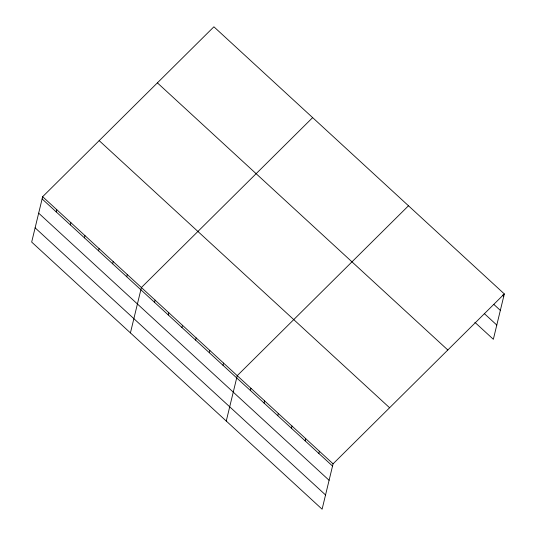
<?xml version="1.0" encoding="UTF-8"?>
<svg xmlns="http://www.w3.org/2000/svg" width="536" height="536" viewBox="0 0 536 536"><rect width="100%" height="100%" fill="white"/><g stroke="black" fill="none" stroke-linecap="round" stroke-linejoin="round"><path stroke-width="0.8" d="M42.652 196.699L31.678 242.071L322.103 509.2L333.077 463.828L504.322 293.929L213.898 26.8L42.652 196.699L333.077 463.828M56.22 211.901L56.762 209.677M70.33 224.872L70.866 222.648M84.433 237.85L84.969 235.626M98.544 250.821L99.08 248.597M112.647 263.799L113.183 261.575M126.751 276.77L127.293 274.546M130.422 332.896L141.397 287.524L312.642 117.625M154.549 302.338L155.092 300.113M168.244 314.934L168.78 312.709M181.932 327.53L182.475 325.298M195.627 340.119L196.163 337.894M209.315 352.715L209.857 350.49M223.01 365.304L223.546 363.08M226.259 421.048L237.24 375.676L408.486 205.777M250.392 390.496L250.928 388.265M264.08 403.085L264.623 400.861M277.775 415.681L278.311 413.45M291.463 428.271L292.006 426.046M305.158 440.867L305.694 438.642M318.846 453.456L319.389 451.232M504.322 293.929L493.348 339.301L474.889 322.33M502.594 295.061L503.786 296.153M493.79 304.368L500.343 310.391M484.289 313.567L496.792 325.064M157.39 82.866L447.815 349.995M99.167 140.633L389.592 407.762M42.116 198.923L332.541 466.052M38.672 213.16L329.097 480.29M35.121 227.834L325.546 494.963"/></g></svg>
